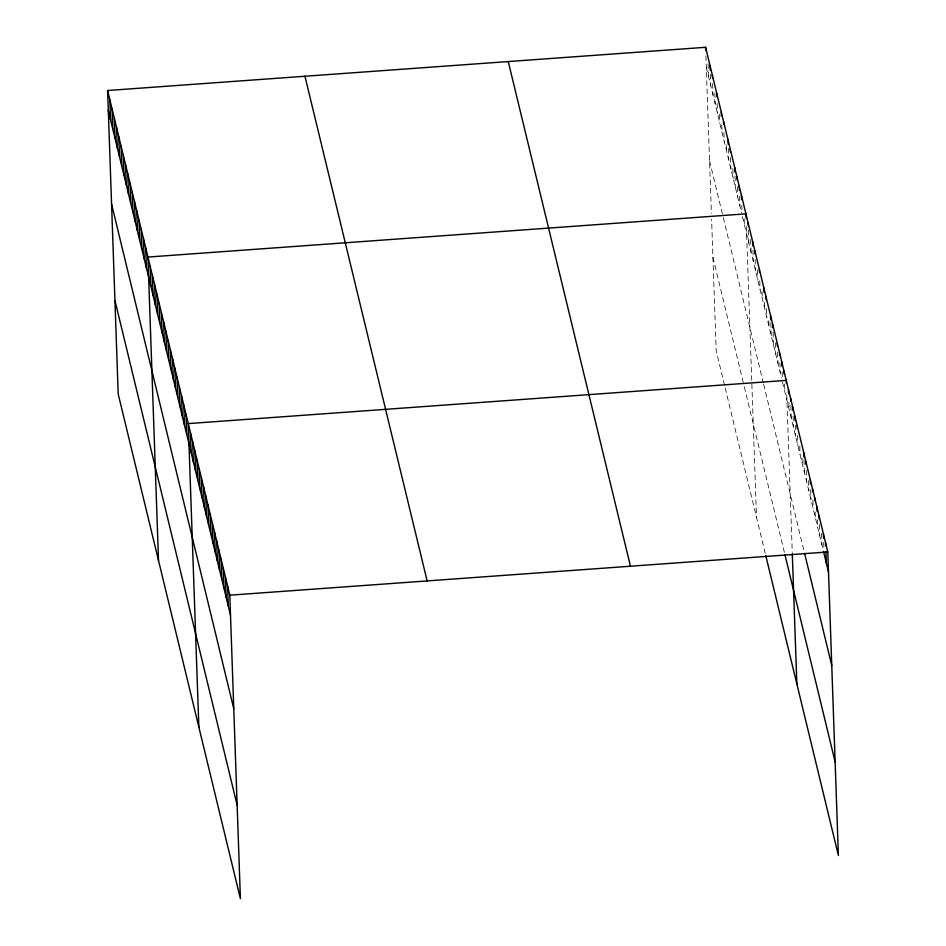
<?xml version="1.0" encoding="UTF-8"?>
<svg xmlns="http://www.w3.org/2000/svg" width="946" height="946" viewBox="0 0 946 946"><rect width="100%" height="100%" fill="white"/><g stroke="black" fill="none" stroke-linecap="round" stroke-linejoin="round"><path stroke-width="0.71" stroke-dasharray="4.73 3.55" d="M706.295 67.332L741.498 212.72M742.456 216.693L781.502 377.939M782.46 381.912L823.186 550.064M709.559 160.879L723.004 216.398M723.323 217.71L763.327 382.929M763.647 384.253L804.266 552.015M712.929 257.265L743.651 384.147M744.289 386.796L784.612 553.339M724.518 385.176L716.193 350.812L711.605 219.295M725.156 387.825L765.48 554.368M823.718 542.496L823.966 549.65M821.53 533.461L821.932 544.908M819.342 524.427L819.744 535.874M817.309 519.697L817.557 526.851M815.168 512.093L815.369 517.817M812.886 500.198L813.182 508.782M810.651 489.744L811.006 499.748M808.463 480.71L808.818 490.726M806.229 470.245L806.631 481.691M803.994 459.78L804.443 472.657M802.054 457.911L802.255 463.635M799.772 446.015L800.068 454.6M797.525 435.55L797.88 445.566M795.29 425.097L795.692 436.532M793.103 416.063L793.505 427.509M790.868 405.598L791.317 418.475M788.881 402.287L789.13 409.441M786.741 394.695L792.251 552.381M784.459 384.005L784.707 391.159M782.117 371.896L782.366 379.05M779.871 362.637L780.225 372.653M777.588 351.959L777.99 363.406M775.342 342.7L775.744 354.147M773.059 332.022L773.509 344.9M770.813 322.775L771.262 335.641M768.826 320.67L769.027 326.394M766.485 308.562L766.78 317.147M764.344 302.164L764.545 307.888M762.05 291.486L762.299 298.64M759.768 280.796L760.064 289.381M757.474 270.118L757.817 280.134M755.18 259.441L755.582 270.875M752.945 250.182L753.335 261.628M750.651 239.504L751.1 252.381M748.416 230.245L748.865 243.122M746.37 226.721L756.516 517.356M744.183 218.893L744.384 224.616M741.794 205.353L741.995 211.076M739.547 196.094L739.902 206.11M737.312 186.847L737.655 196.863M735.018 176.169L735.42 187.604M732.831 168.341L733.174 178.356M730.537 157.663L730.939 169.109M728.302 148.404L728.692 159.85M726.256 144.88L726.457 150.603M723.915 132.759L724.222 141.344M721.727 124.943L721.975 132.097M719.433 114.253L719.74 122.838M717.151 103.575L717.494 113.591M714.857 92.897L715.259 104.344M712.61 83.638L713.012 95.085M710.375 74.391L710.777 85.838M708.081 63.701L708.53 76.579M705.893 55.885L711.392 213.453"/><path stroke-width="1.42" d="M107.608 90.509L229.807 595.188L240.402 898.7L118.203 394.033L107.608 90.509L705.598 47.3L827.797 551.967L838.393 855.491L765.799 555.692M229.807 595.188L827.797 551.967M823.493 551.364L828.495 571.999M804.585 553.304L831.759 665.546M784.932 554.663L835.129 761.932M508.262 61.561L630.462 566.228M304.943 76.248L427.143 580.927M108.305 110.54L230.505 615.219M111.569 204.088L233.768 708.767M114.939 300.473L237.139 805.152M825.61 542.945L825.704 545.807M825.905 551.53L826.307 562.965M823.422 533.911L823.576 538.203M819.047 515.854L819.153 518.704M816.859 506.82L817.013 511.112M814.672 497.785L814.778 500.647M812.484 488.751L812.59 491.613M810.296 479.728L810.45 484.021M805.933 461.66L806.027 464.521M803.745 452.626L803.887 456.918M797.182 425.534L797.277 428.396M794.995 416.512L795.148 420.804M792.807 407.478L792.902 410.339M790.62 398.443L790.726 401.305M788.432 389.409L788.586 393.702M786.351 383.248L786.244 380.387L188.254 423.595L198.861 727.107M792.299 553.836L796.851 683.899M784.009 371.128L784.104 373.989M781.763 361.88L781.916 366.173M779.528 352.622L779.622 355.483M777.281 343.374L777.387 346.236M772.799 324.868L772.906 327.73M770.564 315.621L770.718 319.914M766.083 297.115L766.189 299.977M763.848 287.856L763.99 292.148M759.366 269.35L759.461 272.212M754.884 250.856L754.979 253.717M752.638 241.597L752.791 245.889M748.156 223.09L748.262 225.952M746.075 218.136L745.921 213.843L147.931 257.052L158.526 560.564M741.439 195.337L741.593 199.63M739.204 186.09L739.346 190.383M736.958 176.831L737.064 179.693M734.723 167.584L734.865 171.876M730.241 149.078L730.336 151.939M727.994 139.819L728.148 144.111M723.513 121.313L723.619 124.174M721.278 112.066L721.431 116.358M716.796 93.559L716.891 96.421M712.314 75.053L712.421 77.915M710.079 65.806L710.221 70.099M705.598 47.3L705.692 50.162M227.619 586.153L228.317 606.185M225.432 577.119L226.129 597.151M223.244 568.097L223.942 588.116M221.057 559.062L221.754 579.094M218.869 550.028L219.567 570.06M216.681 541.006L217.391 561.025M214.494 531.971L215.203 552.003M212.318 522.937L213.016 542.969M210.13 513.903L210.828 533.934M207.943 504.88L208.64 524.9M205.755 495.846L206.453 515.877M203.567 486.812L204.265 506.843M201.38 477.789L202.077 497.809M199.192 468.755L199.89 488.786M197.005 459.721L197.702 479.752M194.817 450.686L195.515 470.718M192.629 441.664L193.327 461.683M190.442 432.629L191.139 452.661M186.019 414.348L186.717 434.38M183.772 405.089L184.482 425.121M181.537 395.842L182.235 415.873M179.302 386.583L180 406.614M177.056 377.336L177.753 397.367M174.821 368.089L175.518 388.108M172.574 358.83L173.272 378.861M170.339 349.582L171.037 369.602M168.092 340.324L168.79 360.355M165.857 331.076L166.555 351.108M163.611 321.817L164.308 341.849M161.376 312.57L162.073 332.602M159.129 303.323L159.839 323.343M156.894 294.064L157.592 314.096M154.659 284.817L155.357 304.837M152.412 275.558L153.11 295.59M150.178 266.311L150.875 286.342M145.696 247.805L146.394 267.836M143.449 238.546L144.147 258.577M141.214 229.299L141.912 249.33M138.967 220.051L139.665 240.071M136.732 210.792L137.43 230.824M134.486 201.545L135.195 221.565M132.251 192.286L132.948 212.318M130.004 183.039L130.714 203.071M127.769 173.78L128.467 193.812M125.534 164.533L126.232 184.565M123.287 155.286L123.985 175.306M121.053 146.027L121.75 166.058M118.806 136.78L119.503 156.799M116.571 127.521L117.269 147.552M114.324 118.274L115.022 138.305M112.089 109.015L112.787 129.046M109.842 99.768L110.552 119.799"/></g></svg>
